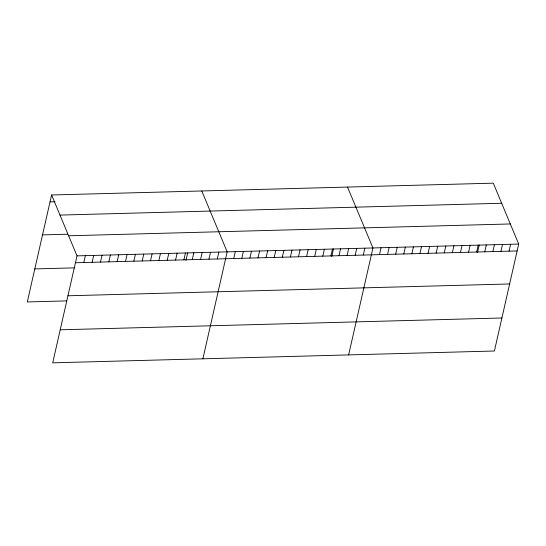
<?xml version="1.0" encoding="UTF-8"?>
<svg xmlns="http://www.w3.org/2000/svg" width="546" height="546" viewBox="0 0 546 546"><rect width="100%" height="100%" fill="white"/><g stroke="black" fill="none" stroke-linecap="round" stroke-linejoin="round"><path stroke-width="0.82" d="M51.597 194.99L77.006 255.876L52.709 362.831L494.403 351.01L518.7 244.055L493.291 183.169L51.597 194.99L27.3 301.945L66.51 300.894M83.791 262.537L85.353 255.651M92.131 262.312L93.694 255.426M100.471 262.087L102.041 255.207M108.818 261.868L110.381 254.982M117.158 261.643L118.721 254.757M125.505 261.418L127.068 254.538M133.845 261.2L135.408 254.313M142.192 260.974L143.755 254.088M150.532 260.749L152.095 253.863M158.872 260.524L160.442 253.644M167.219 260.305L168.782 253.419M175.559 260.08L177.122 253.194M183.906 259.855L185.469 252.975M186.009 260.367L187.728 252.805M192.247 259.637L193.81 252.75M200.594 259.411L202.156 252.525M208.934 259.186L210.497 252.3M217.274 258.961L218.844 252.081M202.887 358.811L227.184 251.856L201.774 190.97M233.715 258.524L235.278 251.638M241.817 258.306L243.38 251.426M249.911 258.087L251.474 251.208M258.012 257.876L259.575 250.989M266.107 257.657L267.67 250.771M274.208 257.439L275.771 250.559M282.302 257.221L283.865 250.341M290.404 257.009L291.967 250.123M298.498 256.791L300.061 249.904M306.599 256.572L308.162 249.693M314.694 256.354L316.257 249.474M322.788 256.142L324.358 249.256M330.89 255.924L332.453 249.037M331.763 256.463L333.483 248.908M338.984 255.705L340.554 248.826M347.085 255.487L348.648 248.607M355.18 255.275L356.75 248.389M363.281 255.057L364.844 248.171M348.641 354.907L372.938 247.959L347.529 187.073M379.477 254.627L381.04 247.741M387.571 254.409L389.134 247.522M395.673 254.19L397.235 247.304M403.767 253.972L405.33 247.092M411.868 253.76L413.431 246.874M419.963 253.542L421.526 246.655M428.064 253.324L429.627 246.437M436.158 253.105L437.721 246.226M444.26 252.894L445.823 246.007M452.354 252.675L453.917 245.789M460.455 252.457L462.018 245.57M468.55 252.238L470.113 245.359M476.644 252.027L478.214 245.14M477.525 252.566L479.245 245.004M484.746 251.808L486.309 244.922M492.84 251.59L494.41 244.704M500.941 251.372L502.504 244.492M509.036 251.16L510.606 244.274M50.034 201.877L55.044 201.74M59.985 215.083L501.678 203.262M42.533 234.896L67.561 234.227M68.625 235.783L510.312 223.962M77.006 255.876L518.7 244.055M75.444 262.756L517.137 250.942M34.801 268.919L74.85 267.847M67.943 295.782L509.636 283.961M60.21 329.804L501.904 317.984"/></g></svg>
